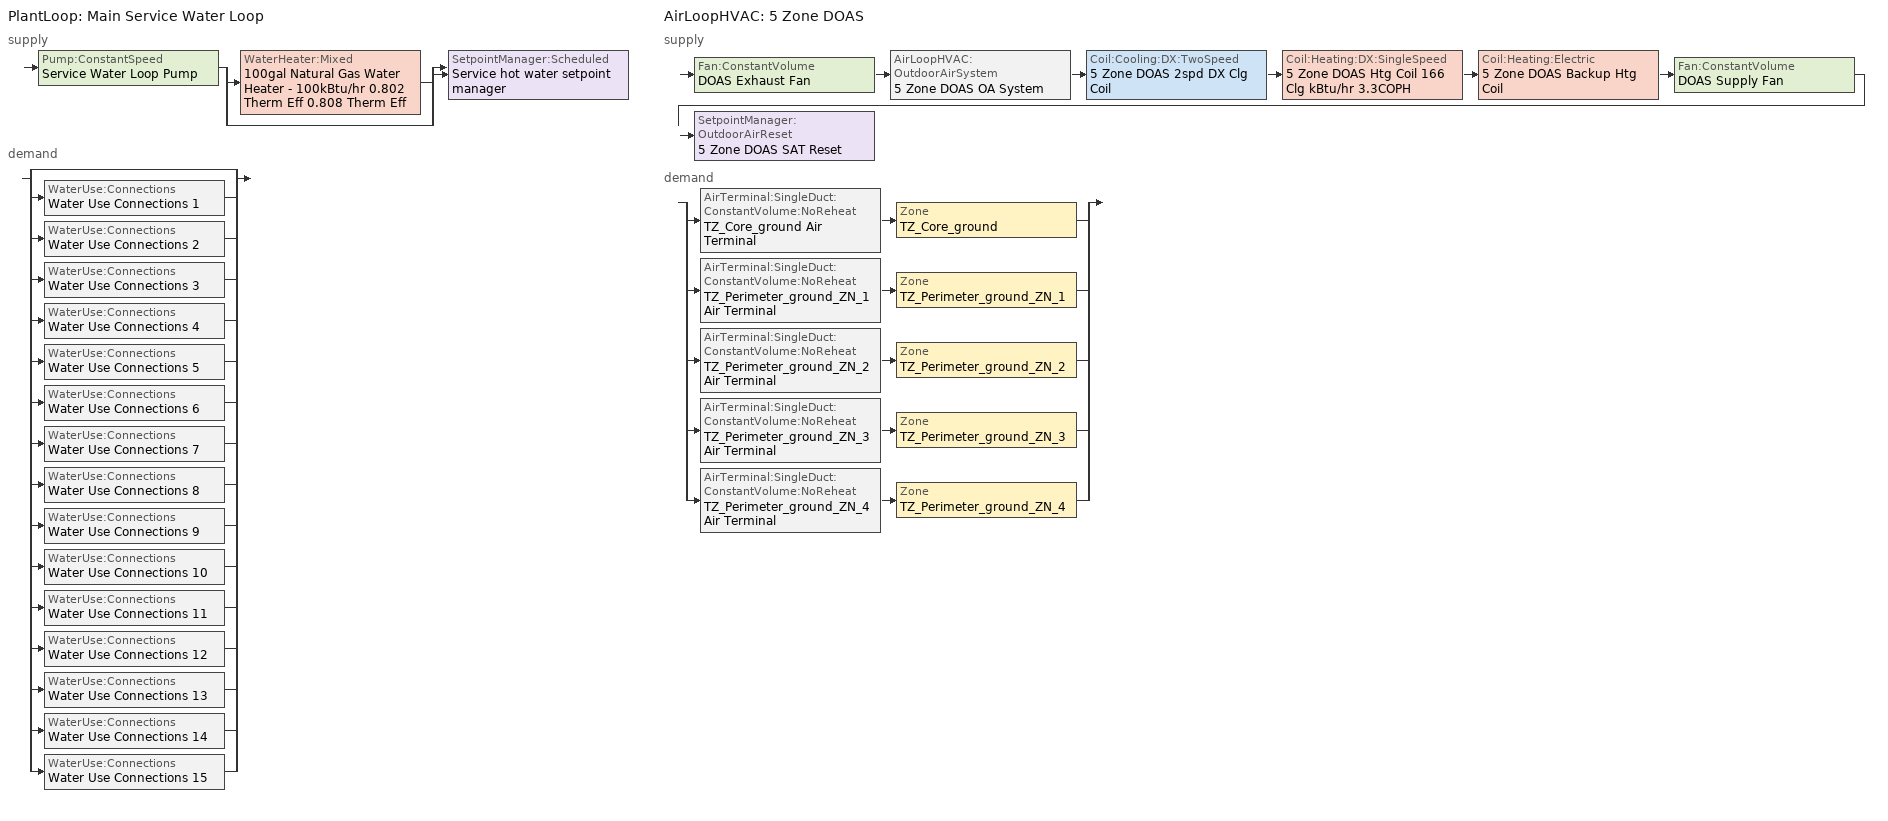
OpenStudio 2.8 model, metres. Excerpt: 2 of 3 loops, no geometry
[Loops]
PlantLoop 'Main Service Water Loop'
 supply: Pump:ConstantSpeed 'Service Water Loop Pump' > split
  | WaterHeater:Mixed '100gal Natural Gas Water Heater - 100kBtu/hr 0.802 Therm Eff 0.808 Therm Eff'
  | bypass
  join > SetpointManager:Scheduled 'Service hot water setpoint manager'
 demand: split
  | bypass
  | WaterUse:Connections 'Water Use Connections 1'
  | WaterUse:Connections 'Water Use Connections 2'
  | WaterUse:Connections 'Water Use Connections 3'
  | WaterUse:Connections 'Water Use Connections 4'
  | WaterUse:Connections 'Water Use Connections 5'
  | WaterUse:Connections 'Water Use Connections 6'
  | WaterUse:Connections 'Water Use Connections 7'
  | WaterUse:Connections 'Water Use Connections 8'
  | WaterUse:Connections 'Water Use Connections 9'
  | WaterUse:Connections 'Water Use Connections 10'
  | WaterUse:Connections 'Water Use Connections 11'
  | WaterUse:Connections 'Water Use Connections 12'
  | WaterUse:Connections 'Water Use Connections 13'
  | WaterUse:Connections 'Water Use Connections 14'
  | WaterUse:Connections 'Water Use Connections 15'
AirLoopHVAC '5 Zone DOAS'
 supply: Fan:ConstantVolume 'DOAS Exhaust Fan' > AirLoopHVAC:OutdoorAirSystem '5 Zone DOAS OA System' > Coil:Cooling:DX:TwoSpeed '5 Zone DOAS 2spd DX Clg Coil' > Coil:Heating:DX:SingleSpeed '5 Zone DOAS Htg Coil 166 Clg kBtu/hr 3.3COPH' > Coil:Heating:Electric '5 Zone DOAS Backup Htg Coil' > Fan:ConstantVolume 'DOAS Supply Fan' > SetpointManager:OutdoorAirReset '5 Zone DOAS SAT Reset'
 demand: split
  | AirTerminal:SingleDuct:ConstantVolume:NoReheat 'TZ_Core_ground Air Terminal' > Zone 'TZ_Core_ground'
  | AirTerminal:SingleDuct:ConstantVolume:NoReheat 'TZ_Perimeter_ground_ZN_1 Air Terminal' > Zone 'TZ_Perimeter_ground_ZN_1'
  | AirTerminal:SingleDuct:ConstantVolume:NoReheat 'TZ_Perimeter_ground_ZN_2 Air Terminal' > Zone 'TZ_Perimeter_ground_ZN_2'
  | AirTerminal:SingleDuct:ConstantVolume:NoReheat 'TZ_Perimeter_ground_ZN_3 Air Terminal' > Zone 'TZ_Perimeter_ground_ZN_3'
  | AirTerminal:SingleDuct:ConstantVolume:NoReheat 'TZ_Perimeter_ground_ZN_4 Air Terminal' > Zone 'TZ_Perimeter_ground_ZN_4'
[Sizing:Zone] Zone Cooling Design Supply Air Temperature Input Method=SupplyAirTemperature; Zone Cooling Design Supply Air Temperature Difference {deltaC}=11.11; Zone Heating Design Supply Air Temperature Input Method=SupplyAirTemperature; Zone Heating Design Supply Air Temperature {C}=40; Zone Heating Design Supply Air Temperature Difference {deltaC}=11.11; Zone Cooling Design Supply Air Humidity Ratio {kg-H2O/kg-air}=0.0085; Zone Heating Design Supply Air Humidity Ratio {kg-H2O/kg-air}=0.008; Cooling Design Air Flow Method=DesignDay; Heating Design Air Flow Method=DesignDay; Dedicated Outdoor Air System Control Strategy=NeutralSupplyAir
Name | Zone Cooling Design Supply Air Temperature {C} | Account for Dedicated Outdoor Air System | Dedicated Outdoor Air Low Setpoint Temperature for Design {C} | Dedicated Outdoor Air High Setpoint Temperature for Design {C}
TZ_FirstFloor_Plenum; TZ_MidFloor_Plenum; TZ_TopFloor_Plenum; TZ_GroundFloor_Plenum | 14 | No | autosize | autosize
TZ_Perimeter_ground_ZN_1; TZ_Perimeter_ground_ZN_2; TZ_Perimeter_ground_ZN_4; TZ_Core_ground; TZ_Perimeter_ground_ZN_3 | 12.7778 | Yes | 15.5556 | 21.1111
[Zone equipment]
TZ_Perimeter_ground_ZN_1: TZ_Perimeter_ground_ZN_1 Air Terminal, TZ_Perimeter_ground_ZN_1 VRF Terminal Unit
TZ_Perimeter_ground_ZN_2: TZ_Perimeter_ground_ZN_2 Air Terminal, TZ_Perimeter_ground_ZN_2 VRF Terminal Unit
TZ_Perimeter_ground_ZN_4: TZ_Perimeter_ground_ZN_4 Air Terminal, TZ_Perimeter_ground_ZN_4 VRF Terminal Unit
TZ_Core_ground: TZ_Core_ground Air Terminal, TZ_Core_ground VRF Terminal Unit
TZ_Perimeter_ground_ZN_3: TZ_Perimeter_ground_ZN_3 Air Terminal, TZ_Perimeter_ground_ZN_3 VRF Terminal Unit
[AvailabilityManager:NightCycle] Control Type=CycleOnAny; Thermostat Tolerance {deltaC}=1; Cycling Run Time {s}=3600
Availability Manager Night Cycle 1; Availability Manager Night Cycle 2; Availability Manager Night Cycle 3; Availability Manager Night Cycle 4; Availability Manager Night Cycle 5
[PlantLoop]
Main Service Water Loop: Glycol Concentration=0; Maximum Loop Temperature {C}=60; Minimum Loop Temperature {C}=10; Plant Loop Volume {m3}=Autocalculate; Load Distribution Scheme=Optimal
[Sizing:Plant]
Main Service Water Loop: Loop Type=Heating; Design Loop Exit Temperature {C}=60; Loop Design Temperature Difference {deltaC}=5; Sizing Option=NonCoincident; Zone Timesteps in Averaging Window=1; Coincident Sizing Factor Mode=None
[SetpointManager:Scheduled]
Service hot water setpoint manager: Control Variable=Temperature; Schedule=Service Water Loop Temp - 140F; Setpoint Node or NodeList=Main Service Water Loop Supply Outlet Node
[Pump:ConstantSpeed]
Service Water Loop Pump: Rated Flow Rate {m3/s}=autosize; Rated Pump Head {Pa}=164431; Rated Power Consumption {W}=autosize; Motor Efficiency=0.7; Fraction of Motor Inefficiencies to Fluid Stream=0; Pump Control Type=Intermittent; Design Power Sizing Method=PowerPerFlowPerPressure; Design Electric Power per Unit Flow Rate {W/(m3/s)}=348701.1; Design Shaft Power per Unit Flow Rate per Unit Head {W-s/m3-Pa}=1.28205
[WaterHeater:Mixed]
100gal Natural Gas Water Heater - 100kBtu/hr 0.802 Therm Eff 0.808 Therm Eff: Tank Volume {m3}=0.378541; Setpoint Temperature Schedule=Service Water Loop Temp - 140F; Deadband Temperature Difference {deltaC}=2; Maximum Temperature Limit {C}=82.2222; Heater Control Type=Cycle; Heater Maximum Capacity {W}=29307.1; Heater Fuel Type=NaturalGas; Heater Thermal Efficiency=0.808453; Off Cycle Parasitic Fuel Consumption Rate {W}=1276.95; Off Cycle Parasitic Fuel Type=NaturalGas; Off Cycle Parasitic Heat Fraction to Tank=0; On Cycle Parasitic Fuel Consumption Rate {W}=1276.95; On Cycle Parasitic Fuel Type=NaturalGas; On Cycle Parasitic Heat Fraction to Tank=0; Ambient Temperature Indicator=Schedule; Ambient Temperature Schedule=Water Heater Ambient Temp Schedule - 70F; Off Cycle Loss Coefficient to Ambient Temperature {W/K}=7.96239; On Cycle Loss Coefficient to Ambient Temperature {W/K}=7.96239; Use Side Effectiveness=1; Source Side Effectiveness=1; Use Side Design Flow Rate {m3/s}=autosize; Source Side Design Flow Rate {m3/s}=autosize; Indirect Water Heating Recovery Time {hr}=1.5; Source Side Flow Control Mode=IndirectHeatPrimarySetpoint
[WaterUse:Connections]
Name | Water Use Equipment Name 1
Water Use Connections 1 | Core_bottom Service Water Use 0.17gal/min
Water Use Connections 2 | Core_mid Service Water Use 0.17gal/min
Water Use Connections 3 | Core_top Service Water Use 0.17gal/min
Water Use Connections 4 | Perimeter_bot_zn_1 Service Water Use 0.04gal/min
Water Use Connections 5 | Perimeter_bot_zn_2 Service Water Use 0.02gal/min
Water Use Connections 6 | Perimeter_bot_zn_3 Service Water Use 0.04gal/min
Water Use Connections 7 | Perimeter_bot_zn_4 Service Water Use 0.02gal/min
Water Use Connections 8 | Perimeter_mid_zn_1 Service Water Use 0.04gal/min
Water Use Connections 9 | Perimeter_mid_zn_2 Service Water Use 0.02gal/min
Water Use Connections 10 | Perimeter_mid_zn_3 Service Water Use 0.04gal/min
Water Use Connections 11 | Perimeter_mid_zn_4 Service Water Use 0.02gal/min
Water Use Connections 12 | Perimeter_top_zn_1 Service Water Use 0.04gal/min
Water Use Connections 13 | Perimeter_top_zn_2 Service Water Use 0.02gal/min
Water Use Connections 14 | Perimeter_top_zn_3 Service Water Use 0.04gal/min
Water Use Connections 15 | Perimeter_top_zn_4 Service Water Use 0.02gal/min
[WaterUse:Equipment:Definition]
Name | Peak Flow Rate {m3/s} | Target Temperature Schedule | Sensible Fraction Schedule | Latent Fraction Schedule
Core_bottom Service Water Use Def 0.17gal/min | 1.05864e-05 | Schedule Ruleset 5 | Schedule Ruleset 3 | Schedule Ruleset 4
Core_mid Service Water Use Def 0.17gal/min | 1.05864e-05 | Schedule Ruleset 8 | Schedule Ruleset 6 | Schedule Ruleset 7
Core_top Service Water Use Def 0.17gal/min | 1.05864e-05 | Schedule Ruleset 11 | Schedule Ruleset 9 | Schedule Ruleset 10
Perimeter_bot_zn_1 Service Water Use Def 0.04gal/min | 2.23171e-06 | Schedule Ruleset 14 | Schedule Ruleset 12 | Schedule Ruleset 13
Perimeter_bot_zn_2 Service Water Use Def 0.02gal/min | 1.41286e-06 | Schedule Ruleset 17 | Schedule Ruleset 15 | Schedule Ruleset 16
Perimeter_bot_zn_3 Service Water Use Def 0.04gal/min | 2.23171e-06 | Schedule Ruleset 20 | Schedule Ruleset 18 | Schedule Ruleset 19
Perimeter_bot_zn_4 Service Water Use Def 0.02gal/min | 1.41277e-06 | Schedule Ruleset 23 | Schedule Ruleset 21 | Schedule Ruleset 22
Perimeter_mid_zn_1 Service Water Use Def 0.04gal/min | 2.23171e-06 | Schedule Ruleset 26 | Schedule Ruleset 24 | Schedule Ruleset 25
Perimeter_mid_zn_2 Service Water Use Def 0.02gal/min | 1.41286e-06 | Schedule Ruleset 29 | Schedule Ruleset 27 | Schedule Ruleset 28
Perimeter_mid_zn_3 Service Water Use Def 0.04gal/min | 2.23171e-06 | Schedule Ruleset 32 | Schedule Ruleset 30 | Schedule Ruleset 31
Perimeter_mid_zn_4 Service Water Use Def 0.02gal/min | 1.41277e-06 | Schedule Ruleset 35 | Schedule Ruleset 33 | Schedule Ruleset 34
Perimeter_top_zn_1 Service Water Use Def 0.04gal/min | 2.23171e-06 | Schedule Ruleset 38 | Schedule Ruleset 36 | Schedule Ruleset 37
Perimeter_top_zn_2 Service Water Use Def 0.02gal/min | 1.41286e-06 | Schedule Ruleset 41 | Schedule Ruleset 39 | Schedule Ruleset 40
Perimeter_top_zn_3 Service Water Use Def 0.04gal/min | 2.23171e-06 | Schedule Ruleset 44 | Schedule Ruleset 42 | Schedule Ruleset 43
Perimeter_top_zn_4 Service Water Use Def 0.02gal/min | 1.41277e-06 | Schedule Ruleset 47 | Schedule Ruleset 45 | Schedule Ruleset 46
[WaterUse:Equipment] Flow Rate Fraction Schedule=OfficeMedium BLDG_SWH_SCH
Name | Water Use Equipment Definition
Core_bottom Service Water Use 0.17gal/min | Core_bottom Service Water Use Def 0.17gal/min
Core_mid Service Water Use 0.17gal/min | Core_mid Service Water Use Def 0.17gal/min
Core_top Service Water Use 0.17gal/min | Core_top Service Water Use Def 0.17gal/min
Perimeter_bot_zn_1 Service Water Use 0.04gal/min | Perimeter_bot_zn_1 Service Water Use Def 0.04gal/min
Perimeter_bot_zn_2 Service Water Use 0.02gal/min | Perimeter_bot_zn_2 Service Water Use Def 0.02gal/min
Perimeter_bot_zn_3 Service Water Use 0.04gal/min | Perimeter_bot_zn_3 Service Water Use Def 0.04gal/min
Perimeter_bot_zn_4 Service Water Use 0.02gal/min | Perimeter_bot_zn_4 Service Water Use Def 0.02gal/min
Perimeter_mid_zn_1 Service Water Use 0.04gal/min | Perimeter_mid_zn_1 Service Water Use Def 0.04gal/min
Perimeter_mid_zn_2 Service Water Use 0.02gal/min | Perimeter_mid_zn_2 Service Water Use Def 0.02gal/min
Perimeter_mid_zn_3 Service Water Use 0.04gal/min | Perimeter_mid_zn_3 Service Water Use Def 0.04gal/min
Perimeter_mid_zn_4 Service Water Use 0.02gal/min | Perimeter_mid_zn_4 Service Water Use Def 0.02gal/min
Perimeter_top_zn_1 Service Water Use 0.04gal/min | Perimeter_top_zn_1 Service Water Use Def 0.04gal/min
Perimeter_top_zn_2 Service Water Use 0.02gal/min | Perimeter_top_zn_2 Service Water Use Def 0.02gal/min
Perimeter_top_zn_3 Service Water Use 0.04gal/min | Perimeter_top_zn_3 Service Water Use Def 0.04gal/min
Perimeter_top_zn_4 Service Water Use 0.02gal/min | Perimeter_top_zn_4 Service Water Use Def 0.02gal/min
[AirLoopHVAC]
5 Zone DOAS: Availability Schedule=5 Zone DOAS Occ Sch; Design Supply Air Flow Rate {m3/s}=AutoSize
[Sizing:System]
5 Zone DOAS: Type of Load to Size On=VentilationRequirement; Design Outdoor Air Flow Rate {m3/s}=Autosize; Central Heating Maximum System Air Flow Ratio=1; Preheat Design Temperature {C}=7; Preheat Design Humidity Ratio {kg-H2O/kg-Air}=0.008; Precool Design Temperature {C}=12.8; Precool Design Humidity Ratio {kg-H2O/kg-Air}=0.008; Central Cooling Design Supply Air Temperature {C}=15.5556; Central Heating Design Supply Air Temperature {C}=21.1111; Sizing Option=Coincident; 100% Outdoor Air in Cooling=Yes; 100% Outdoor Air in Heating=Yes; Central Cooling Design Supply Air Humidity Ratio {kg-H2O/kg-Air}=0.0085; Central Heating Design Supply Air Humidity Ratio {kg-H2O/kg-Air}=0.008; Cooling Design Air Flow Method=DesignDay; Cooling Design Air Flow Rate {m3/s}=0; Heating Design Air Flow Method=DesignDay; Heating Design Air Flow Rate {m3/s}=0; System Outdoor Air Method=ZoneSum; Zone Maximum Outdoor Air Fraction=1; Cooling Supply Air Flow Rate Per Floor Area {m3/s-m2}=0.00996765; Cooling Fraction of Autosized Cooling Supply Air Flow Rate=1; Cooling Supply Air Flow Rate Per Unit Cooling Capacity {m3/s-W}=3.94755e-05; Heating Supply Air Flow Rate Per Floor Area {m3/s-m2}=0.00996765; Heating Fraction of Autosized Heating Supply Air Flow Rate=1; Heating Fraction of Autosized Cooling Supply Air Flow Rate=1; Heating Supply Air Flow Rate Per Unit Heating Capacity {m3/s-W}=3.15882e-05; Cooling Design Capacity Method=CoolingDesignCapacity; Cooling Design Capacity {W}=autosize; Cooling Design Capacity Per Floor Area {W/m2}=234.7; Fraction of Autosized Cooling Design Capacity=1; Heating Design Capacity Method=HeatingDesignCapacity; Heating Design Capacity {W}=autosize; Heating Design Capacity Per Floor Area {W/m2}=157; Fraction of Autosized Heating Design Capacity=1; Central Cooling Capacity Control Method=OnOff
[Fan:ConstantVolume] Availability Schedule=Always On Discrete; Fan Total Efficiency=0.58175; Maximum Flow Rate {m3/s}=AutoSize; Motor Efficiency=0.895; Motor In Airstream Fraction=1
Name | Pressure Rise {Pa}
DOAS Supply Fan | 747.267
DOAS Exhaust Fan | 498.178
[Coil:Heating:Electric]
5 Zone DOAS Backup Htg Coil: Availability Schedule=Always On Discrete; Efficiency=1
[Coil:Heating:DX:SingleSpeed]
5 Zone DOAS Htg Coil 166 Clg kBtu/hr 3.3COPH: Availability Schedule=Always On Discrete; Rated Total Heating Capacity {W}=Autosize; Rated COP {W/W}=3.58577; Rated Air Flow Rate {m3/s}=Autosize; Rated Supply Fan Power Per Volume Flow Rate {W/(m3/s)}=773.3; Total Heating Capacity Function of Temperature Curve=DXHEAT-NECB2011-REF-CAPFT; Total Heating Capacity Function of Flow Fraction Curve=DXHEAT-NECB2011-REF-CAPFFLOW; Energy Input Ratio Function of Temperature Curve=DXHEAT-NECB2011-REF-EIRFT; Energy Input Ratio Function of Flow Fraction Curve=DXHEAT-NECB2011-REF-EIRFFLOW; Part Load Fraction Correlation Curve=DXHEAT-NECB2011-REF-PLFFPLR; Defrost Energy Input Ratio Function of Temperature Curve=5 Zone DOAS Htg Coil Defrost EIR Func of Temp Curve; Defrost Strategy=ReverseCycle; Defrost Control=OnDemand; Defrost Time Period Fraction=0.166667; Resistive Defrost Heater Capacity {W}=2000
[Coil:Cooling:DX:TwoSpeed]
5 Zone DOAS 2spd DX Clg Coil: Availability Schedule=Always On Discrete; Rated High Speed Total Cooling Capacity {W}=Autosize; Rated High Speed Sensible Heat Ratio=Autosize; Rated High Speed COP {W/W}=3; Rated High Speed Air Flow Rate {m3/s}=Autosize; Total Cooling Capacity Function of Temperature Curve=Curve Biquadratic 1; Total Cooling Capacity Function of Flow Fraction Curve=Curve Quadratic 3; Energy Input Ratio Function of Temperature Curve=Curve Biquadratic 2; Energy Input Ratio Function of Flow Fraction Curve=Curve Quadratic 4; Part Load Fraction Correlation Curve=Curve Quadratic 5; Rated Low Speed Total Cooling Capacity {W}=Autosize; Rated Low Speed Sensible Heat Ratio=0.69; Rated Low Speed COP {W/W}=3; Low Speed Total Cooling Capacity Function of Temperature Curve=Curve Biquadratic 3; Low Speed Energy Input Ratio Function of Temperature Curve=Curve Biquadratic 4; Condenser Type=AirCooled; High Speed Evaporative Condenser Effectiveness=0; High Speed Evaporative Condenser Air Flow Rate {m3/s}=Autosize; High Speed Evaporative Condenser Pump Rated Power Consumption {W}=Autosize; Low Speed Evaporative Condenser Effectiveness=0; Low Speed Evaporative Condenser Air Flow Rate {m3/s}=Autosize; Low Speed Evaporative Condenser Pump Rated Power Consumption {W}=Autosize; Basin Heater Capacity {W/K}=10; Basin Heater Setpoint Temperature {C}=2
[Controller:OutdoorAir]
5 Zone DOAS Outdoor Air Controller: Minimum Outdoor Air Flow Rate {m3/s}=autosize; Maximum Outdoor Air Flow Rate {m3/s}=Autosize; Economizer Control Type=NoEconomizer; Economizer Control Action Type=ModulateFlow; Lockout Type=NoLockout; Minimum Limit Type=FixedMinimum; Minimum Outdoor Air Schedule=5 Zone DOAS Occ Sch; Minimum Fraction of Outdoor Air Schedule=Always On Discrete; Controller Mechanical Ventilation=5 Zone DOAS Mechanical Ventilation Controller; High Humidity Control=No; Heat Recovery Bypass Control Type=BypassWhenWithinEconomizerLimits
[Controller:MechanicalVentilation]
5 Zone DOAS Mechanical Ventilation Controller: Availability Schedule=Always On Discrete; System Outdoor Air Method=ZoneSum
[AirLoopHVAC:OutdoorAirSystem]
5 Zone DOAS OA System: Controller=5 Zone DOAS Outdoor Air Controller
[SetpointManager:OutdoorAirReset]
5 Zone DOAS SAT Reset: Control Variable=Temperature; Setpoint at Outdoor Low Temperature {C}=21.1111; Outdoor Low Temperature {C}=15.5556; Setpoint at Outdoor High Temperature {C}=15.5556; Outdoor High Temperature {C}=21.1111; Setpoint Node or NodeList=5 Zone DOAS Supply Outlet Node
[HeatExchanger:AirToAir:SensibleAndLatent] Availability Schedule=Always On Discrete; Nominal Supply Air Flow Rate {m3/s}=autosize; Sensible Effectiveness at 100% Heating Air Flow=0.72; Latent Effectiveness at 100% Heating Air Flow=0.72; Sensible Effectiveness at 75% Heating Air Flow=0.72; Latent Effectiveness at 75% Heating Air Flow=0.72; Sensible Effectiveness at 100% Cooling Air Flow=0.72; Latent Effectiveness at 100% Cooling Air Flow=0.72; Sensible Effectiveness at 75% Cooling Air Flow=0.72; Latent Effectiveness at 75% Cooling Air Flow=0.72; Nominal Electric Power {W}=0; Supply Air Outlet Temperature Control=No; Heat Exchanger Type=Rotary; Frost Control Type=None; Threshold Temperature {C}=1.7; Economizer Lockout=Yes
5 Zone DOAS Heat Exchanger; 15 Zone DOAS Heat Exchanger
[AirTerminal:SingleDuct:ConstantVolume:NoReheat] Availability Schedule=Always On Discrete; Maximum Air Flow Rate {m3/s}=AutoSize
TZ_Core_ground Air Terminal; TZ_Perimeter_ground_ZN_1 Air Terminal; TZ_Perimeter_ground_ZN_2 Air Terminal; TZ_Perimeter_ground_ZN_3 Air Terminal; TZ_Perimeter_ground_ZN_4 Air Terminal
[AirConditioner:VariableRefrigerantFlow]
5 Zone VRF System: Availability Schedule=Always On Discrete; Rated Total Cooling Capacity {W}=autosize; Rated Cooling COP {W/W}=4.287; Minimum Outdoor Temperature in Cooling Mode {C}=-15; Maximum Outdoor Temperature in Cooling Mode {C}=50; Cooling Capacity Ratio Modifier Function of Low Temperature Curve=vrf_cool_cap_f_of_low_temp; Cooling Capacity Ratio Boundary Curve=vrf_cool_cap_ratio_boundary; Cooling Capacity Ratio Modifier Function of High Temperature Curve=vrf_cool_cap_f_of_high_temp; Cooling Energy Input Ratio Modifier Function of Low Temperature Curve=vrf_cool_eir_f_of_low_temp; Cooling Energy Input Ratio Boundary Curve=vrf_cool_eir_ratio_boundary; Cooling Energy Input Ratio Modifier Function of High Temperature Curve=vrf_cool_eir_f_of_high_temp; Cooling Energy Input Ratio Modifier Function of Low Part-Load Ratio Curve=vrf_cool_eir_f_of_low_temp 1; Cooling Energy Input Ratio Modifier Function of High Part-Load Ratio Curve=vrf_cooling_eir_high_plr; Cooling Combination Ratio Correction Factor Curve=vrf_cooling_comb_ratio; Cooling Part-Load Fraction Correlation Curve=vrf_cooling_cplffplr; Rated Total Heating Capacity {W}=autosize; Rated Total Heating Capacity Sizing Ratio {W/W}=1; Rated Heating COP {W/W}=4.147; Minimum Outdoor Temperature in Heating Mode {C}=-25; Maximum Outdoor Temperature in Heating Mode {C}=16.1; Heating Capacity Ratio Modifier Function of Low Temperature Curve=vrf_heat_cap_f_of_low_temp; Heating Capacity Ratio Boundary Curve=vrf_heat_cap_ratio_boundary; Heating Capacity Ratio Modifier Function of High Temperature Curve=vrf_heat_cap_f_of_high_temp; Heating Energy Input Ratio Modifier Function of Low Temperature Curve=vrf_heat_eir_f_of_low_temp; Heating Energy Input Ratio Boundary Curve=vrf_heat_eir_boundary; Heating Energy Input Ratio Modifier Function of High Temperature Curve=vrf_heat_eir_f_of_high_temp; Heating Performance Curve Outdoor Temperature Type=WetBulbTemperature; Heating Energy Input Ratio Modifier Function of Low Part-Load Ratio Curve=vrf_heating_eir_low_plr; Heating Energy Input Ratio Modifier Function of High Part-Load Ratio Curve=vrf_heating_eir_hi_plr; Heating Combination Ratio Correction Factor Curve=vrf_heating_comb_ratio; Heating Part-Load Fraction Correlation Curve=vrf_heating_cplffplr; Minimum Heat Pump Part-Load Ratio=0.25; Zone Name for Master Thermostat Location=TZ_Core_ground; Master Thermostat Priority Control Type=LoadPriority; Heat Pump Waste Heat Recovery=Yes; Equivalent Piping Length used for Piping Correction Factor in Cooling Mode {m}=30.48; Vertical Height used for Piping Correction Factor {m}=10.668; Piping Correction Factor for Length in Cooling Mode Curve=Air Conditioner Variable Refrigerant Flow 1 CoolingLengthCorrectionFactor; Piping Correction Factor for Height in Cooling Mode Coefficient=-0.000386; Equivalent Piping Length used for Piping Correction Factor in Heating Mode {m}=30.48; Piping Correction Factor for Height in Heating Mode Coefficient=0; Crankcase Heater Power per Compressor {W}=15; Number of Compressors=3; Ratio of Compressor Size to Total Compressor Capacity=0.33; Maximum Outdoor Dry-bulb Temperature for Crankcase Heater {C}=7; Defrost Strategy=ReverseCycle; Defrost Control=OnDemand; Defrost Energy Input Ratio Modifier Function of Temperature Curve=vrf_defrost_eir_f_of_temp; Defrost Time Period Fraction=0.058333; Resistive Defrost Heater Capacity {W}=1e-07; Maximum Outdoor Dry-bulb Temperature for Defrost Operation {C}=7; Water Condenser Volume Flow Rate {m3/s}=autosize; Evaporative Condenser Effectiveness=0.9; Evaporative Condenser Air Flow Rate {m3/s}=autosize; Evaporative Condenser Pump Rated Power Consumption {W}=autosize; Basin Heater Capacity {W/K}=0; Basin Heater Setpoint Temperature {C}=2; Fuel Type=Electricity; Minimum Outdoor Temperature in Heat Recovery Mode {C}=-10; Maximum Outdoor Temperature in Heat Recovery Mode {C}=27.2; Initial Heat Recovery Cooling Capacity Fraction=0.5; Heat Recovery Cooling Capacity Time Constant {hr}=0.083; Initial Heat Recovery Cooling Energy Fraction=1; Heat Recovery Cooling Energy Time Constant {hr}=0; Initial Heat Recovery Heating Capacity Fraction=0.5; Heat Recovery Heating Capacity Time Constant {hr}=0.083; Initial Heat Recovery Heating Energy Fraction=0.5; Heat Recovery Heating Energy Time Constant {hr}=0
[ZoneHVAC:TerminalUnit:VariableRefrigerantFlow] Terminal Unit Availability schedule=Always On Discrete; Supply Air Flow Rate During Cooling Operation {m3/s}=autosize; Supply Air Flow Rate When No Cooling is Needed {m3/s}=autosize; Supply Air Flow Rate During Heating Operation {m3/s}=autosize; Supply Air Flow Rate When No Heating is Needed {m3/s}=autosize; Outdoor Air Flow Rate During Cooling Operation {m3/s}=0; Outdoor Air Flow Rate During Heating Operation {m3/s}=0; Outdoor Air Flow Rate When No Cooling or Heating is Needed {m3/s}=0; Supply Air Fan Operating Mode Schedule=Always Off Discrete; Zone Terminal Unit On Parasitic Electric Energy Use {W}=30; Zone Terminal Unit Off Parasitic Electric Energy Use {W}=20; Rated Total Heating Capacity Sizing Ratio {W/W}=1
Name | Supply Air Fan | Cooling Coil | Heating Coil
TZ_Core_ground VRF Terminal Unit | TZ_Core_ground VRF Unit Cycling Fan | Zone HVAC Terminal Unit Variable Refrigerant Flow 1 Cooling Coil | Zone HVAC Terminal Unit Variable Refrigerant Flow 1 Heating Coil
TZ_Perimeter_ground_ZN_1 VRF Terminal Unit | TZ_Perimeter_ground_ZN_1 VRF Unit Cycling Fan | Zone HVAC Terminal Unit Variable Refrigerant Flow 1 Cooling Coil 1 | Zone HVAC Terminal Unit Variable Refrigerant Flow 1 Heating Coil 1
TZ_Perimeter_ground_ZN_2 VRF Terminal Unit | TZ_Perimeter_ground_ZN_2 VRF Unit Cycling Fan | Zone HVAC Terminal Unit Variable Refrigerant Flow 1 Cooling Coil 2 | Zone HVAC Terminal Unit Variable Refrigerant Flow 1 Heating Coil 2
TZ_Perimeter_ground_ZN_3 VRF Terminal Unit | TZ_Perimeter_ground_ZN_3 VRF Unit Cycling Fan | Zone HVAC Terminal Unit Variable Refrigerant Flow 1 Cooling Coil 3 | Zone HVAC Terminal Unit Variable Refrigerant Flow 1 Heating Coil 3
TZ_Perimeter_ground_ZN_4 VRF Terminal Unit | TZ_Perimeter_ground_ZN_4 VRF Unit Cycling Fan | Zone HVAC Terminal Unit Variable Refrigerant Flow 1 Cooling Coil 4 | Zone HVAC Terminal Unit Variable Refrigerant Flow 1 Heating Coil 4
[Coil:Cooling:DX:VariableRefrigerantFlow] Availability Schedule=Always On Discrete; Rated Total Cooling Capacity {W}=autosize; Rated Sensible Heat Ratio=autosize; Rated Air Flow Rate {m3/s}=autosize
Name | Cooling Capacity Ratio Modifier Function of Temperature Curve | Cooling Capacity Modifier Curve Function of Flow Fraction
Zone HVAC Terminal Unit Variable Refrigerant Flow 1 Cooling Coil | VRFTUCoolCapFT | VRFACCoolCapFFF
Zone HVAC Terminal Unit Variable Refrigerant Flow 1 Cooling Coil 1 | VRFTUCoolCapFT 1 | VRFACCoolCapFFF 1
Zone HVAC Terminal Unit Variable Refrigerant Flow 1 Cooling Coil 2 | VRFTUCoolCapFT 2 | VRFACCoolCapFFF 2
Zone HVAC Terminal Unit Variable Refrigerant Flow 1 Cooling Coil 3 | VRFTUCoolCapFT 3 | VRFACCoolCapFFF 3
Zone HVAC Terminal Unit Variable Refrigerant Flow 1 Cooling Coil 4 | VRFTUCoolCapFT 4 | VRFACCoolCapFFF 4
[Coil:Heating:DX:VariableRefrigerantFlow] Availability Schedule=Always On Discrete; Rated Total Heating Capacity {W}=autosize; Rated Air Flow Rate {m3/s}=autosize
Name | Heating Capacity Ratio Modifier Function of Temperature Curve | Heating Capacity Modifier Function of Flow Fraction Curve
Zone HVAC Terminal Unit Variable Refrigerant Flow 1 Heating Coil | Coil Heating DX Variable Refrigerant Flow 1 VRFTUHeatCAPFT | Coil Heating DX Variable Refrigerant Flow 1 VRFACCoolCapFFF
Zone HVAC Terminal Unit Variable Refrigerant Flow 1 Heating Coil 1 | Coil Heating DX Variable Refrigerant Flow 1 VRFTUHeatCAPFT 1 | Coil Heating DX Variable Refrigerant Flow 1 VRFACCoolCapFFF 1
Zone HVAC Terminal Unit Variable Refrigerant Flow 1 Heating Coil 2 | Coil Heating DX Variable Refrigerant Flow 1 VRFTUHeatCAPFT 2 | Coil Heating DX Variable Refrigerant Flow 1 VRFACCoolCapFFF 2
Zone HVAC Terminal Unit Variable Refrigerant Flow 1 Heating Coil 3 | Coil Heating DX Variable Refrigerant Flow 1 VRFTUHeatCAPFT 3 | Coil Heating DX Variable Refrigerant Flow 1 VRFACCoolCapFFF 3
Zone HVAC Terminal Unit Variable Refrigerant Flow 1 Heating Coil 4 | Coil Heating DX Variable Refrigerant Flow 1 VRFTUHeatCAPFT 4 | Coil Heating DX Variable Refrigerant Flow 1 VRFACCoolCapFFF 4
[Fan:OnOff] Availability Schedule=Always On Discrete; Maximum Flow Rate {m3/s}=autosize; Motor In Airstream Fraction=1
Name | Fan Total Efficiency | Pressure Rise {Pa} | Motor Efficiency | Fan Power Ratio Function of Speed Ratio Curve | Fan Efficiency Ratio Function of Speed Ratio Curve
TZ_Core_ground VRF Unit Cycling Fan | 0.58175 | 468.41 | 0.895 | Fan On Off Power Curve | Fan On Off Efficiency Curve
TZ_Perimeter_ground_ZN_1 VRF Unit Cycling Fan | 0.55575 | 447.476 | 0.855 | Fan On Off Power Curve 1 | Fan On Off Efficiency Curve 1
TZ_Perimeter_ground_ZN_2 VRF Unit Cycling Fan | 0.55575 | 447.476 | 0.855 | Fan On Off Power Curve 2 | Fan On Off Efficiency Curve 2
TZ_Perimeter_ground_ZN_3 VRF Unit Cycling Fan | 0.55575 | 447.476 | 0.855 | Fan On Off Power Curve 3 | Fan On Off Efficiency Curve 3
TZ_Perimeter_ground_ZN_4 VRF Unit Cycling Fan | 0.55575 | 447.476 | 0.855 | Fan On Off Power Curve 4 | Fan On Off Efficiency Curve 4
[EnergyManagementSystem:Sensor] Output Variable or Output Meter Index Key=Environment; Output Variable or Output Meter=Site Outdoor Air Drybulb Temperature
OAT; OAT_1
[EnergyManagementSystem:Actuator] Actuated Component Type=Schedule:Year; Actuated Component Control Type=Schedule Value
Name | Actuated Component
SYS15ZoneDOASHtgSch0 | OfficeMedium HTGSETP_SCH_YES_OPTIMUM
SYS15ZoneDOASClgSch0 | OfficeMedium CLGSETP_SCH_YES_OPTIMUM
SYS5ZoneDOASHtgSch0 | Retail HtgSetp
SYS5ZoneDOASClgSch0 | Retail ClgSetp
[EnergyManagementSystem:Program]
SYS15ZoneDOASOptimumStartProg0: IF DaylightSavings==0 && DayOfWeek>1 && Hour==5 && OAT<23.9 && OAT>1.7; SET SYS15ZoneDOASClgSch0 = 29.4; SET SYS15ZoneDOASHtgSch0 = 15.6; ELSEIF DaylightSavings==0 && DayOfWeek==1 && Hour==7 && OAT<23.9 && OAT>1.7; SET SYS15ZoneDOASClgSch0 = 29.4; SET SYS15ZoneDOASHtgSch0 = 15.6; ELSEIF DaylightSavings==1 && DayOfWeek>1 && Hour==4 && OAT<23.9 && OAT>1.7; SET SYS15ZoneDOASClgSch0 = 29.4; SET SYS15ZoneDOASHtgSch0 = 15.6; ELSEIF DaylightSavings==1 && DayOfWeek==1 && Hour==6 && OAT<23.9 && OAT>1.7; SET SYS15ZoneDOASClgSch0 = 29.4; SET SYS15ZoneDOASHtgSch0 = 15.6; ELSE; SET SYS15ZoneDOASClgSch0 = NULL; SET SYS15ZoneDOASHtgSch0 = NULL; ENDIF
SYS5ZoneDOASOptimumStartProg0: IF DaylightSavings==0 && DayOfWeek>1 && Hour==5 && OAT_1<23.9 && OAT_1>1.7; SET SYS5ZoneDOASClgSch0 = 29.4; SET SYS5ZoneDOASHtgSch0 = 15.6; ELSEIF DaylightSavings==0 && DayOfWeek==1 && Hour==7 && OAT_1<23.9 && OAT_1>1.7; SET SYS5ZoneDOASClgSch0 = 29.4; SET SYS5ZoneDOASHtgSch0 = 15.6; ELSEIF DaylightSavings==1 && DayOfWeek>1 && Hour==4 && OAT_1<23.9 && OAT_1>1.7; SET SYS5ZoneDOASClgSch0 = 29.4; SET SYS5ZoneDOASHtgSch0 = 15.6; ELSEIF DaylightSavings==1 && DayOfWeek==1 && Hour==6 && OAT_1<23.9 && OAT_1>1.7; SET SYS5ZoneDOASClgSch0 = 29.4; SET SYS5ZoneDOASHtgSch0 = 15.6; ELSE; SET SYS5ZoneDOASClgSch0 = NULL; SET SYS5ZoneDOASHtgSch0 = NULL; ENDIF
[EnergyManagementSystem:ProgramCallingManager]
SYS15ZoneDOASOptimumStartCallingManager0: BeginTimestepBeforePredictor; SYS15ZoneDOASOptimumStartProg0
SYS5ZoneDOASOptimumStartCallingManager0: BeginTimestepBeforePredictor; SYS5ZoneDOASOptimumStartProg0
[Schedule:Ruleset]
OfficeMedium HTGSETP_SCH_YES_OPTIMUM: Default Day Schedule=OfficeMedium HTGSETP_SCH_YES_OPTIMUM Default; Summer Design Day Schedule=OfficeMedium HTGSETP_SCH_YES_OPTIMUM Summer Design Day; Winter Design Day Schedule=OfficeMedium HTGSETP_SCH_YES_OPTIMUM Winter Design Day
OfficeMedium CLGSETP_SCH_YES_OPTIMUM: Default Day Schedule=OfficeMedium CLGSETP_SCH_YES_OPTIMUM Default; Summer Design Day Schedule=OfficeMedium CLGSETP_SCH_YES_OPTIMUM Summer Design Day; Winter Design Day Schedule=OfficeMedium CLGSETP_SCH_YES_OPTIMUM Winter Design Day
Service Water Loop Temp - 140F: Default Day Schedule=Service Water Loop Temp - 140F Default
Water Heater Ambient Temp Schedule - 70F: Default Day Schedule=Water Heater Ambient Temp Schedule - 70F Default
Schedule Ruleset 3: Default Day Schedule=Schedule Day 30
Schedule Ruleset 4: Default Day Schedule=Schedule Day 31
Schedule Ruleset 5: Default Day Schedule=Schedule Day 32
OfficeMedium BLDG_SWH_SCH: Default Day Schedule=OfficeMedium BLDG_SWH_SCH Default; Summer Design Day Schedule=OfficeMedium BLDG_SWH_SCH Summer Design Day; Winter Design Day Schedule=OfficeMedium BLDG_SWH_SCH Winter Design Day
Schedule Ruleset 6: Default Day Schedule=Schedule Day 35
Schedule Ruleset 7: Default Day Schedule=Schedule Day 36
Schedule Ruleset 8: Default Day Schedule=Schedule Day 37
Schedule Ruleset 9: Default Day Schedule=Schedule Day 38
Schedule Ruleset 10: Default Day Schedule=Schedule Day 39
Schedule Ruleset 11: Default Day Schedule=Schedule Day 40
Schedule Ruleset 12: Default Day Schedule=Schedule Day 41
Schedule Ruleset 13: Default Day Schedule=Schedule Day 42
Schedule Ruleset 14: Default Day Schedule=Schedule Day 43
Schedule Ruleset 15: Default Day Schedule=Schedule Day 44
Schedule Ruleset 16: Default Day Schedule=Schedule Day 45
Schedule Ruleset 17: Default Day Schedule=Schedule Day 46
Schedule Ruleset 18: Default Day Schedule=Schedule Day 47
Schedule Ruleset 19: Default Day Schedule=Schedule Day 48
Schedule Ruleset 20: Default Day Schedule=Schedule Day 49
Schedule Ruleset 21: Default Day Schedule=Schedule Day 50
Schedule Ruleset 22: Default Day Schedule=Schedule Day 51
Schedule Ruleset 23: Default Day Schedule=Schedule Day 52
Schedule Ruleset 24: Default Day Schedule=Schedule Day 53
Schedule Ruleset 25: Default Day Schedule=Schedule Day 54
Schedule Ruleset 26: Default Day Schedule=Schedule Day 55
Schedule Ruleset 27: Default Day Schedule=Schedule Day 56
Schedule Ruleset 28: Default Day Schedule=Schedule Day 57
Schedule Ruleset 29: Default Day Schedule=Schedule Day 58
Schedule Ruleset 30: Default Day Schedule=Schedule Day 59
Schedule Ruleset 31: Default Day Schedule=Schedule Day 60
Schedule Ruleset 32: Default Day Schedule=Schedule Day 61
Schedule Ruleset 33: Default Day Schedule=Schedule Day 62
Schedule Ruleset 34: Default Day Schedule=Schedule Day 63
Schedule Ruleset 35: Default Day Schedule=Schedule Day 64
Schedule Ruleset 36: Default Day Schedule=Schedule Day 65
Schedule Ruleset 37: Default Day Schedule=Schedule Day 66
Schedule Ruleset 38: Default Day Schedule=Schedule Day 67
Schedule Ruleset 39: Default Day Schedule=Schedule Day 68
Schedule Ruleset 40: Default Day Schedule=Schedule Day 69
Schedule Ruleset 41: Default Day Schedule=Schedule Day 70
Schedule Ruleset 42: Default Day Schedule=Schedule Day 71
Schedule Ruleset 43: Default Day Schedule=Schedule Day 72
Schedule Ruleset 44: Default Day Schedule=Schedule Day 73
Schedule Ruleset 45: Default Day Schedule=Schedule Day 74
Schedule Ruleset 46: Default Day Schedule=Schedule Day 75
Schedule Ruleset 47: Default Day Schedule=Schedule Day 76
Retail HtgSetp: Default Day Schedule=Retail HtgSetp Default Schedule; Summer Design Day Schedule=Retail HtgSetp Summer Design Day; Winter Design Day Schedule=Retail HtgSetp Winter Design Day
Retail ClgSetp: Default Day Schedule=Retail ClgSetp Default Schedule; Summer Design Day Schedule=Retail ClgSetp Summer Design Day; Winter Design Day Schedule=Retail ClgSetp Winter Design Day
5 Zone DOAS Occ Sch: Default Day Schedule=5 Zone DOAS Occ Sch Default; Summer Design Day Schedule=5 Zone DOAS Occ Sch Summer Design Day; Winter Design Day Schedule=5 Zone DOAS Occ Sch Winter Design Day
[Schedule:Day]
OfficeMedium HTGSETP_SCH_YES_OPTIMUM Default; OfficeMedium HTGSETP_SCH_YES_OPTIMUM Summer Design Day; Retail HtgSetp Summer Design Day: 24, 0, 15.6
OfficeMedium HTGSETP_SCH_YES_OPTIMUM Sat Day: 5, 0, 15.6, 6, 0, 17.8, 7, 0, 20, 17, 0, 21, 24, 0, 15.6
OfficeMedium HTGSETP_SCH_YES_OPTIMUM Wkdy Day: 5, 0, 15.6, 6, 0, 17.8, 7, 0, 20, 22, 0, 21, 24, 0, 15.6
OfficeMedium HTGSETP_SCH_YES_OPTIMUM Winter Design Day: 5, 0, 15.6, 6, 0, 17.6, 7, 0, 19.6, 22, 0, 21, 24, 0, 15.6
OfficeMedium CLGSETP_SCH_YES_OPTIMUM Default; OfficeMedium CLGSETP_SCH_YES_OPTIMUM Winter Design Day: 24, 0, 26.7
OfficeMedium CLGSETP_SCH_YES_OPTIMUM Sat Day: 5, 0, 26.7, 6, 0, 25.7, 7, 0, 25, 17, 0, 24, 24, 0, 26.7
OfficeMedium CLGSETP_SCH_YES_OPTIMUM Summer Design Day: 5, 0, 26.7, 6, 0, 25.7, 7, 0, 25, 22, 0, 24, 24, 0, 26.7
OfficeMedium CLGSETP_SCH_YES_OPTIMUM Wkdy Day: 5, 0, 26.7, 6, 0, 25.6, 7, 0, 25, 22, 0, 24, 24, 0, 26.7
Service Water Loop Temp - 140F Default: 24, 0, 60
Water Heater Ambient Temp Schedule - 70F Default: 24, 0, 21.1111
Schedule Day 30; Schedule Day 35; Schedule Day 38; Schedule Day 41; Schedule Day 44; Schedule Day 47; Schedule Day 50; Schedule Day 53; Schedule Day 56; Schedule Day 59; Schedule Day 62; Schedule Day 65; Schedule Day 68; Schedule Day 71; Schedule Day 74: 24, 0, 0.2
Schedule Day 31; Schedule Day 36; Schedule Day 39; Schedule Day 42; Schedule Day 45; Schedule Day 48; Schedule Day 51; Schedule Day 54; Schedule Day 57; Schedule Day 60; Schedule Day 63; Schedule Day 66; Schedule Day 69; Schedule Day 72; Schedule Day 75: 24, 0, 0.05
Schedule Day 32; Schedule Day 37; Schedule Day 40; Schedule Day 43; Schedule Day 46; Schedule Day 49; Schedule Day 52; Schedule Day 55; Schedule Day 58; Schedule Day 61; Schedule Day 64; Schedule Day 67; Schedule Day 70; Schedule Day 73; Schedule Day 76: 24, 0, 43.3
OfficeMedium BLDG_SWH_SCH Default: 6, 0, 0, 11, 0, 0.04, 13, 0, 0.06, 14, 0, 0.09, 15, 0, 0.06, 18, 0, 0.04, 24, 0, 0
OfficeMedium BLDG_SWH_SCH Summer Design Day; OfficeMedium BLDG_SWH_SCH SmrDsn|Wkdy Day: 6, 0, 0, 7, 0, 0.07, 8, 0, 0.19, 9, 0, 0.35, 10, 0, 0.38, 11, 0, 0.39, 12, 0, 0.47, 13, 0, 0.57, 14, 0, 0.54, 15, 0, 0.34, 16, 0, 0.33, 17, 0, 0.44, 18, 0, 0.26, 19, 0, 0.21, 20, 0, 0.15, 21, 0, 0.17, 22, 0, 0.08, 24, 0, 0.05
OfficeMedium BLDG_SWH_SCH Winter Design Day; OfficeMedium BLDG_SWH_SCH WntrDsn|Sat Day: 6, 0, 0, 7, 0, 0.07, 8, 0, 0.11, 9, 0, 0.15, 10, 0, 0.21, 11, 0, 0.19, 12, 0, 0.23, 13, 0, 0.2, 14, 0, 0.19, 15, 0, 0.15, 16, 0, 0.13, 17, 0, 0.14, 19, 0, 0.07, 24, 0, 0
Retail HtgSetp Default Schedule: 6, 0, 15.6, 21, 0, 21, 24, 0, 15.6
Retail HtgSetp Winter Design Day: 24, 0, 21
Retail HtgSetp Rule 1 Day Schedule: 8, 0, 15.6, 19, 0, 21, 24, 0, 15.6
Retail HtgSetp Rule 2 Day Schedule: 6, 0, 15.6, 22, 0, 21, 24, 0, 15.6
Retail ClgSetp Default Schedule; Retail ClgSetp Summer Design Day: 6, 0, 30, 21, 0, 24, 24, 0, 30
Retail ClgSetp Winter Design Day: 24, 0, 30
Retail ClgSetp Rule 1 Day Schedule: 8, 0, 30, 19, 0, 24, 24, 0, 30
Retail ClgSetp Rule 2 Day Schedule: 6, 0, 30, 22, 0, 24, 24, 0, 30
5 Zone DOAS Occ Sch Default; 5 Zone DOAS Occ Sch Winter Design Day; 5 Zone DOAS Occ Sch Summer Design Day: 24, 0, 1
5 Zone DOAS Occ Sch Monday; 5 Zone DOAS Occ Sch Tuesday; 5 Zone DOAS Occ Sch Wednesday; 5 Zone DOAS Occ Sch Thursday; 5 Zone DOAS Occ Sch Friday; 5 Zone DOAS Occ Sch Saturday: 8, 0, 0, 21, 0, 1, 24, 0, 0
5 Zone DOAS Occ Sch Sunday: 10, 0, 0, 18, 0, 1, 24, 0, 0
[Schedule:Rule] Date Specification Type=DateRange; Start Month=1; Start Day=1; End Month=12
Name | Schedule Ruleset | Rule Order | Day Schedule | Apply Saturday | End Day | Apply Monday | Apply Tuesday | Apply Wednesday | Apply Thursday | Apply Friday | Apply Sunday
Schedule Rule 12 | OfficeMedium HTGSETP_SCH_YES_OPTIMUM | 1 | OfficeMedium HTGSETP_SCH_YES_OPTIMUM Sat Day | Yes | 31
Schedule Rule 13 | OfficeMedium HTGSETP_SCH_YES_OPTIMUM | 0 | OfficeMedium HTGSETP_SCH_YES_OPTIMUM Wkdy Day |  | 31 | Yes | Yes | Yes | Yes | Yes
Schedule Rule 14 | OfficeMedium CLGSETP_SCH_YES_OPTIMUM | 1 | OfficeMedium CLGSETP_SCH_YES_OPTIMUM Sat Day | Yes | 31
Schedule Rule 15 | OfficeMedium CLGSETP_SCH_YES_OPTIMUM | 0 | OfficeMedium CLGSETP_SCH_YES_OPTIMUM Wkdy Day |  | 31 | Yes | Yes | Yes | Yes | Yes
Schedule Rule 26 | OfficeMedium BLDG_SWH_SCH | 1 | OfficeMedium BLDG_SWH_SCH SmrDsn|Wkdy Day |  | 31 | Yes | Yes | Yes | Yes | Yes
Schedule Rule 27 | OfficeMedium BLDG_SWH_SCH | 0 | OfficeMedium BLDG_SWH_SCH WntrDsn|Sat Day | Yes | 31
Retail HtgSetp Rule 1 | Retail HtgSetp | 0 | Retail HtgSetp Rule 1 Day Schedule | No | 31 | No | No | No | No | No | Yes
Retail HtgSetp Rule 2 | Retail HtgSetp | 1 | Retail HtgSetp Rule 2 Day Schedule | Yes | 31 | No | No | No | No | No | No
Retail ClgSetp Rule 1 | Retail ClgSetp | 0 | Retail ClgSetp Rule 1 Day Schedule | No | 31 | No | No | No | No | No | Yes
Retail ClgSetp Rule 2 | Retail ClgSetp | 1 | Retail ClgSetp Rule 2 Day Schedule | Yes | 31 | No | No | No | No | No | No
5 Zone DOAS Occ Sch Monday Rule | 5 Zone DOAS Occ Sch | 6 | 5 Zone DOAS Occ Sch Monday |  | 25 | Yes
5 Zone DOAS Occ Sch Tuesday Rule | 5 Zone DOAS Occ Sch | 5 | 5 Zone DOAS Occ Sch Tuesday |  | 26 |  | Yes
5 Zone DOAS Occ Sch Wednesday Rule | 5 Zone DOAS Occ Sch | 4 | 5 Zone DOAS Occ Sch Wednesday |  | 27 |  |  | Yes
5 Zone DOAS Occ Sch Thursday Rule | 5 Zone DOAS Occ Sch | 3 | 5 Zone DOAS Occ Sch Thursday |  | 28 |  |  |  | Yes
5 Zone DOAS Occ Sch Friday Rule | 5 Zone DOAS Occ Sch | 2 | 5 Zone DOAS Occ Sch Friday |  | 29 |  |  |  |  | Yes
5 Zone DOAS Occ Sch Saturday Rule | 5 Zone DOAS Occ Sch | 1 | 5 Zone DOAS Occ Sch Saturday | Yes | 30
5 Zone DOAS Occ Sch Sunday Rule | 5 Zone DOAS Occ Sch | 0 | 5 Zone DOAS Occ Sch Sunday |  | 31 |  |  |  |  |  | Yes
[Schedule:Constant]
Name | Value
Always On Discrete | 1
Always Off Discrete | 0
[Curve:Cubic]
Name | Coefficient1 Constant | Coefficient2 x | Coefficient3 x**2 | Coefficient4 x**3 | Minimum Value of x | Maximum Value of x | Minimum Curve Output | Maximum Curve Output
vrf_cool_cap_ratio_boundary | 25.73 | -0.0315004 | -0.014166 | 0 | 11 | 30
vrf_cool_eir_ratio_boundary | 25.7347 | -0.0315004 | -0.014166 | 0 | 15 | 24
vrf_cool_eir_f_of_low_temp 1 | 0.0734992 | 0.334783 | 0.591613 | 0 | 0.25 | 1 | 0 | 1
vrf_cooling_eir_high_plr; vrf_heating_eir_hi_plr | 1 | 0 | 0 | 0 | 1 | 1.5
vrf_cooling_comb_ratio | 0.24034 | -0.21873 | 1.97941 | -1.02636 | 0.5 | 2 | 0.5 | 1.056
vrf_cooling_cplffplr; vrf_heating_cplffplr | 0.85 | 0.15 | 0 | 0 | 1 | 1
vrf_heat_cap_ratio_boundary; vrf_heat_eir_boundary | 58.577 | -3.0255 | 0.0193 | 0 | 15 | 23.9
vrf_heating_eir_low_plr | 0.0724907 | 0.65819 | 0.26926 | 0 | 0.25 | 1 | 0 | 1
vrf_heating_comb_ratio | 0.62115 | -1.55798 | 3.36817 | -1.4224 | 0.5 | 2 | 0.5 | 1.155
Fan On Off Efficiency Curve; Fan On Off Efficiency Curve 1; Fan On Off Efficiency Curve 2; Fan On Off Efficiency Curve 3; Fan On Off Efficiency Curve 4 | 1 | 0 | 0 | 0 | 0 | 1
DXHEAT-NECB2011-REF-CAPFT | 0.729 | 0.0319 | 0.000136 | -8.75e-06 | -20 | 20
DXHEAT-NECB2011-REF-CAPFFLOW | 0.84 | 0.16 | 0 | 0 | 0.5 | 1.5
DXHEAT-NECB2011-REF-EIRFT | 1.2183 | -0.03612 | 0.00142 | -2.68e-05 | -20 | 20
DXHEAT-NECB2011-REF-PLFFPLR | 0.3696 | 2.3362 | -2.9577 | 1.2596 | 0.7 | 1
[Curve:Quadratic]
Name | Coefficient1 Constant | Coefficient2 x | Coefficient3 x**2 | Minimum Value of x | Maximum Value of x
Curve Quadratic 3 | 0.77136 | 0.34053 | -0.11088 | 0.75918 | 1.13877
Curve Quadratic 4 | 1.2055 | -0.32953 | 0.12308 | 0.75918 | 1.13877
Curve Quadratic 5 | 0.771 | 0.229 | 0 | 0 | 1
VRFACCoolCapFFF; Coil Heating DX Variable Refrigerant Flow 1 VRFACCoolCapFFF; VRFACCoolCapFFF 1; Coil Heating DX Variable Refrigerant Flow 1 VRFACCoolCapFFF 1; VRFACCoolCapFFF 2; Coil Heating DX Variable Refrigerant Flow 1 VRFACCoolCapFFF 2; VRFACCoolCapFFF 3; Coil Heating DX Variable Refrigerant Flow 1 VRFACCoolCapFFF 3; VRFACCoolCapFFF 4; Coil Heating DX Variable Refrigerant Flow 1 VRFACCoolCapFFF 4 | 0.8 | 0.2 | 0 | 0.5 | 1.5
DXHEAT-NECB2011-REF-EIRFFLOW | 1.3824 | -0.4336 | 0.0512 | 0 | 1
[Curve:Biquadratic]
Name | Coefficient1 Constant | Coefficient2 x | Coefficient3 x**2 | Coefficient4 y | Coefficient5 y**2 | Coefficient6 x*y | Minimum Value of x | Maximum Value of x | Minimum Value of y | Maximum Value of y | Minimum Curve Output | Maximum Curve Output
5 Zone DOAS Htg Coil Defrost EIR Func of Temp Curve | 0.297145 | 0.0430933 | -0.000748766 | 0.00597727 | 0.000482112 | -0.000956448 | 12.77778 | 23.88889 | 21.11111 | 46.11111
Curve Biquadratic 1; Curve Biquadratic 3 | 0.42415 | 0.04426 | -0.00042 | 0.00333 | -8e-05 | -0.00021 | 17 | 22 | 13 | 46
Curve Biquadratic 2; Curve Biquadratic 4 | 1.23649 | -0.02431 | 0.00057 | -0.01434 | 0.00063 | -0.00038 | 17 | 22 | 13 | 46
Air Conditioner Variable Refrigerant Flow 1 CoolingLengthCorrectionFactor | 2.03882 | -0.00242606 | 3.5512e-06 | -1.68581 | 0.668703 | -4.5706e-05 | 7.62 | 182.88 | 0.8 | 1.5
vrf_cool_cap_f_of_low_temp | -1.69653 | 0.207248 | -0.00343146 | 0.0163816 | -6.73872e-05 | -0.000849848 | 13.9 | 23.9 | -5 | 43.3 | 0.59 | 1.33
vrf_cool_cap_f_of_high_temp | 0.686736 | 0.0207631 | 0.0005447 | -0.0016218 | -4.259e-07 | -0.0003392 | 15 | 24 | 16 | 43
vrf_cool_eir_f_of_low_temp | -1.61908 | 0.185965 | -0.0038961 | -0.00901995 | 0.0003034 | 0.000476049 | 13.9 | 23.9 | -5 | 43.3 | 0.27 | 1.15
vrf_cool_eir_f_of_high_temp | -1.43951 | 0.161985 | -0.00349118 | 0.0269443 | 0.000134616 | -0.000671494 | 15 | 23.9 | 16.8 | 43.3
vrf_heat_cap_f_of_low_temp | 0.98322 | 0.0157168 | -0.000835032 | 0.0522939 | -0.000531556 | -0.00190606 | 16.1 | 23.9 | -25 | 13.3 | 0.515152 | 1.2
vrf_heat_cap_f_of_high_temp | 2.58599 | -0.0953227 | 0.000955329 | 0 | 0 | 0 | 21.1 | 27.2 | -944 | 15
vrf_heat_eir_f_of_low_temp | 0.75683 | 0.04575 | -0.00136357 | 0.0554885 | -0.00120701 | -0.00303329 | 16.1 | 23.9 | -25 | 13.3 | 0.7 | 1.184
vrf_heat_eir_f_of_high_temp | 1.38857 | -0.0229771 | 0.000537274 | -0.0273937 | 0.000403043 | -5.9786e-05 | 21.1 | 27.2 | 0 | 1
vrf_defrost_eir_f_of_temp | -1.61908 | 0.185965 | -0.0038961 | -0.00901995 | 0.0003034 | 0.000476049 | 13.9 | 23.9 | -5 | 50 | 0.27 | 1.155
VRFTUCoolCapFT; VRFTUCoolCapFT 1; VRFTUCoolCapFT 2; VRFTUCoolCapFT 3; VRFTUCoolCapFT 4 | 0.0585884 | 0.0587397 | -0.000210275 | 0.010937 | -0.000121955 | -0.000524662 | 15 | 23.89 | 20 | 43.33 | 0.8083 | 1.2583
Coil Heating DX Variable Refrigerant Flow 1 VRFTUHeatCAPFT; Coil Heating DX Variable Refrigerant Flow 1 VRFTUHeatCAPFT 1; Coil Heating DX Variable Refrigerant Flow 1 VRFTUHeatCAPFT 2; Coil Heating DX Variable Refrigerant Flow 1 VRFTUHeatCAPFT 3; Coil Heating DX Variable Refrigerant Flow 1 VRFTUHeatCAPFT 4 | 0.375444 | 0.0668191 | -0.00194171 | 0.0442618 | -0.000400958 | -0.00148198 | 21.11 | 27.22 | -15 | 18.33 | 0.6074 | 1
[Curve:Exponent] Coefficient1 Constant=1; Coefficient2 Constant=0; Coefficient3 Constant=0; Minimum Value of x=0; Maximum Value of x=1
Fan On Off Power Curve; Fan On Off Power Curve 1; Fan On Off Power Curve 2; Fan On Off Power Curve 3; Fan On Off Power Curve 4
